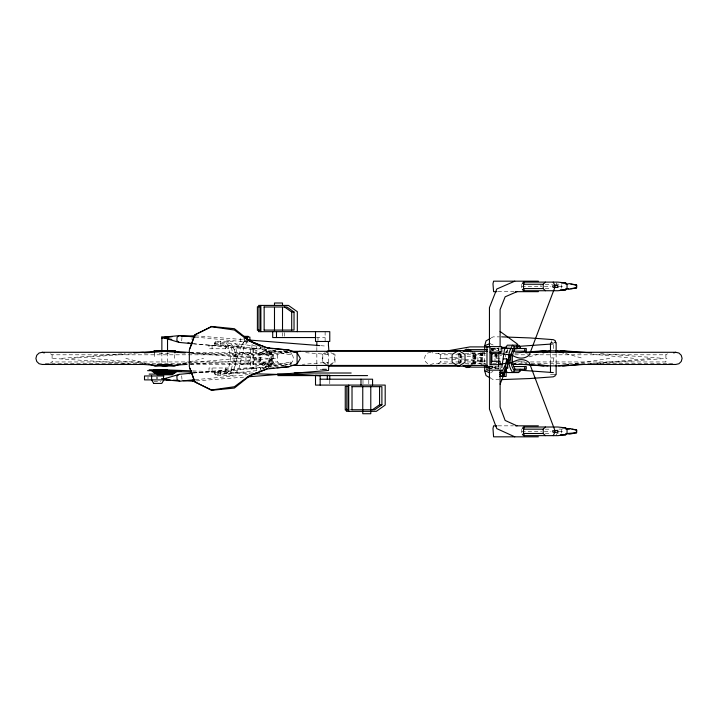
<?xml version="1.0" encoding="UTF-8"?>
<svg xmlns="http://www.w3.org/2000/svg" width="718" height="718" viewBox="0 0 718 718"><rect width="100%" height="100%" fill="white"/><g stroke="black" fill="none" stroke-linecap="round" stroke-linejoin="round"><path stroke-width="0.54" stroke-dasharray="3.59 2.69" d="M174.6 358.327L174.896 352.969M191.957 339.632L192.119 337.595M181.672 340.897L181.977 337.469M252.126 344.263L251.821 347.683L254.082 349.585L270.848 357.017L272.894 356.056L273.19 353.893L262.142 347.171M256.802 346.363L256.658 348.077L254.082 349.585L193.438 343.778M505.571 356.918L505.786 354.97M260.463 347.781L260.347 348.777L266.656 349.72M260.643 346.462L260.347 348.777L215.203 344.146L214.969 343.114L215.355 341.822L256.218 346.013M268.487 368.074L268.756 366.683L290.395 361.917L291.508 362.743L291.068 364.161L282.371 366.081M247.414 341.238L244.012 347.386L238.564 369.967L232.677 375.523L215.642 375.523L214.278 373.441L214.278 371.359M268.756 366.683L215.203 372.57L214.969 373.602L215.355 374.904L259.539 370.371M215.355 374.904L215.203 372.57M327.462 364.394L327.92 362.33L302.341 364.349M474.876 364.564L475.487 361.908M240.934 358.381L237.918 358.381L240.988 347.386L244.398 341.238M215.203 344.146L215.355 341.822M290.395 361.917L289.955 363.335L291.068 364.161M305.68 352.682L327.92 354.432L328.691 352.43M556.055 435.646L556.962 433.493L559.16 433.573M495.68 348.463L495.007 350.052L495.007 345.762M506.002 353.014L507.267 350.312M237.918 346.794L240.988 341.238M214.278 345.403L214.278 343.321L215.642 341.238L232.677 341.238L238.564 346.794M224.967 371.359L229.32 365.722L230.649 358.381L229.32 351.039L224.967 345.403M214.278 343.321L226.358 343.321L228.001 341.238L233.889 346.794L236.267 358.381L233.889 369.967L228.001 375.523L226.358 373.441L214.278 373.441M458.739 354.854L459.987 353.435M226.358 373.441L231.609 368.496L233.682 358.381L231.609 348.266L226.358 343.321M290.395 354.809L291.508 353.983L291.068 352.556L289.955 353.382L290.395 354.809L268.756 350.034M270.848 359.745L269.115 360.948L269.412 363.111L271.449 364.071L273.19 362.868L272.894 360.705L270.848 359.745L254.082 367.176L251.821 369.079L252.126 372.498M49.73 363.479L52.091 361.953L277.301 361.953L279.661 363.479M50.511 353.794L52.091 354.809L277.301 354.809L279.661 353.283M438.339 363.479L440.699 361.953L450.599 361.953M514.788 354.809L665.909 354.809L667.489 353.794M324.985 352.771L322.247 354.459L322.247 362.303L326.798 365.103M329.535 365.668L334.992 362.303L334.992 354.459L332.263 352.771M480.638 352.771L477.901 354.459L477.901 362.303L483.367 365.668M250.151 353.274L245.951 355.823L245.951 360.939L250.151 363.488L254.36 360.939L254.36 355.823L250.151 353.274L241.912 352.224L234.714 355.302L234.714 361.459L241.912 364.538L250.151 363.488M265.077 349.962L258.148 354.171L258.148 362.59L265.077 366.799L266.306 366.799L273.226 362.59L273.226 354.171L266.306 349.962L265.077 349.962L272.005 354.171L272.005 362.59L265.077 366.799M266.306 349.962L259.377 354.171L259.377 362.59L266.306 366.799M287.756 351.317L266.306 351.317L260.49 354.854L260.49 361.908L266.306 365.444L283.278 365.444M270.139 361.459L265.077 364.538L260.015 361.459L260.015 355.302L265.077 352.224L270.139 355.302M266.306 365.444L272.113 361.908L272.113 354.854L266.306 351.317M327.794 351.82L322.813 354.854L322.813 361.908L326.959 364.439M330.28 364.439L334.435 361.908L334.435 354.854L329.454 351.82M482.433 352.475L480.674 353.552L480.674 363.209L482.433 364.286M483.663 352.475L481.895 353.552L481.895 363.209M483.214 352.906L481.419 354.001L481.419 362.761L484.12 364.403M484.444 352.906L482.64 354.001L482.64 362.761L487.145 365.489M494.756 348.068L491.193 349.854L494.881 348.374M471.026 363.425L472.866 362.303L472.866 354.459L470.102 352.771M471.699 363.99L474.463 362.303L474.463 354.459L471.699 352.771M472.094 364.134L473.988 362.985L473.988 353.777L472.094 352.628M472.507 364.403L475.208 362.761L475.208 354.001L473.404 352.906M473.683 364.134L475.576 362.985L475.576 353.777L473.683 352.628M490.421 366.036L488.617 367.131L491.642 366.036M491.265 366.431L488.617 368.038L489.847 368.038L492.494 366.431M488.85 369.671L493.158 367.051L500.563 368.702M263.075 369.043L271.449 364.071M491.193 337.927L493.158 336.859L499.504 336.859M271.449 352.691L269.412 353.651L269.115 355.814L270.848 357.017M241.912 364.538L249.11 361.459L249.11 355.302L241.912 352.224M490.879 372.427L492.943 371.565M486.032 369.591L493.158 367.051L497.457 369.671M190.297 364.466L287.155 364.466L290.305 363.739L292.63 361.495L293.491 358.381L292.63 355.266L290.305 353.023L287.155 352.296L284.077 353.283L189.893 353.283M529.22 356.828L540.941 353.525M183.467 363.47L203.562 358.381M430.845 352.296L427.695 353.023L425.37 355.266L424.509 358.381L425.37 361.495L427.695 363.739L430.845 364.466L433.923 363.479L452.681 363.479M491.121 348.688L493.158 349.415L498.445 348.239M261.684 368.944L263.721 368.621M575.073 363.488L610.129 358.381M472.947 358.327L485.081 357.079M493.903 356.164L501.622 355.374M193.438 372.983L254.082 367.176L256.658 368.684L256.802 370.398M195.143 379.714L248.078 374.643M182.13 363.443L237.739 358.381M590.42 363.532L651.72 358.381M193.366 372.947L283.439 365.839M196.22 380.908L244.039 377.129M61.703 358.327L125.183 353.579M443.536 358.327L452.475 357.654M453.588 357.564L465.883 356.64M466.996 356.559L485.996 355.123M71.603 358.327L134.23 353.66M597.205 363.461L666.95 358.381M508.111 347.09L510.274 346.938M190.441 364.152L276.609 358.381M553.713 284.265L556.962 284.265L556.055 282.111L556.962 284.175L561.359 284.175M545.285 284.265L552.636 284.265M521.798 286.419L541.641 286.419M544.325 286.419L550.993 286.419M558.927 286.419L565.012 286.419M545.285 288.582L551.55 288.582M497.996 291.67L514.501 291.67M316.288 337.55L325.119 337.55M244.937 340.494L247.091 340.494M247.288 341.238L240.234 341.238L240.234 336.347M550.473 342.396L553.309 342.396M489.972 348.239L498.777 348.239M490.143 350.537L498.606 350.537M505.723 351.201L507.967 351.201M190.297 352.296L287.155 352.296M504.969 352.296L508.2 352.296M159.243 353.283L170.148 353.283M451.622 353.283L433.923 353.283L431.877 352.628M457.519 353.283L460.005 353.283M465.237 353.283L485.969 353.283M438.339 353.283L440.699 354.809L450.599 354.809M455.786 354.809L461.925 354.809M467.041 354.809L485.206 354.809M494.855 354.809L497 354.809M550.473 357.932L556.136 357.932M455.786 361.953L461.925 361.953M467.041 361.953L485.206 361.953M514.788 361.953L525.944 361.953M530.405 361.953L665.909 361.953L668.27 363.479M45.315 363.479L284.077 363.479L287.155 364.466M456.433 363.479L460.768 363.479M465.237 363.479L485.969 363.479M492.539 363.479L499.163 363.479M512.472 363.479L526.994 363.479M531.185 363.479L672.685 363.479M489.102 366.225L499.638 366.225M498.777 368.522L489.972 368.522L489.972 366.386M323.683 369.33L316.844 369.33L316.844 345.923M550.473 374.724L554.718 374.724M499.504 379.607L493.158 379.607L491.193 378.539M154.02 381.455L160.859 381.455M349.684 409.754L351.237 409.754M497.996 425.837L513.406 425.837M545.285 429.176L551.55 429.176M558.909 429.086L564.653 429.086M521.798 431.33L541.641 431.33M544.325 431.33L550.993 431.33M558.927 431.33L565.012 431.33M545.285 433.493L551.55 433.493M192.559 372.068L249.46 373.647M192.774 370.901L251.812 373.082M52.782 358.381L128.881 363.479M439.658 358.381L485.054 361.684M497.224 362.572L499.441 362.734M600.499 353.606L663.073 358.327M189.732 352.493L267.688 358.327M190.683 353.328L257.789 358.327M195.108 335.773L245.152 339.722M320.766 345.681L326.331 346.121M193.366 343.814L266.755 349.612M272.319 350.043L277.875 350.483M283.439 350.923L287.882 351.273M454.889 358.381L463.801 359.135M464.914 359.224L486.095 361.001M513.953 363.344L516.188 363.532M91.653 358.381L147.262 363.443M195.143 337.047L248.078 342.118M592.853 354.127L633.662 358.327M496.479 358.381L501.963 359.179M518.387 361.567L527.147 362.841M260.67 347.62L262.707 347.943M283.457 350.878L288.896 352.08M493.158 367.051L491.193 366.611L495.644 368.846M125.829 358.381L145.925 363.47M565.667 353.525L582.72 358.327M489.847 343.617L493.975 345.331M491.435 348.374L493.158 349.415M490.726 349.262L493.374 350.869M488.043 366.036L489.847 367.131M488.078 366.97L489.847 368.038M458.739 361.908L459.987 363.326M496.021 368.801L495.007 366.413L495.007 368.558M327.92 362.33L328.691 364.331M475.487 354.854L474.679 351.317L473.862 354.854L473.862 361.908L474.679 365.444M327.462 352.367L327.92 354.432M237.918 358.381L235.54 346.794L240.934 346.794L244.012 341.238L244.012 337.325M260.463 368.935L260.347 367.939L260.643 370.255L260.526 369.258M181.672 375.873L181.977 379.292M154.496 352.969L154.792 358.327M665.909 354.809L665.909 361.953M561.377 284.696L561.377 288.151M561.377 429.606L561.377 433.062M556.136 353.498L556.136 363.532M553.309 345.008L553.309 349.478M553.309 358.381L553.309 364.807M551.28 340.709L551.28 342.827M550.473 353.498L550.473 363.532M540.95 284.265L540.95 286.419M521.798 284.265L521.798 288.582M521.798 429.176L521.798 433.493M507.231 348.508L507.231 351.201M500.105 347.718L500.105 349.962M500.105 365.767L500.105 369.115M498.804 347.709L498.777 351.443M498.777 362.114L498.777 365.318M498.804 365.758L498.804 369.052M498.319 348.454L498.319 350.626M498.319 362.581L498.319 369.106M497.044 354.001L497.044 359.476M496.56 354.62L496.56 363.209M495.815 354.001L495.815 359.476M495.007 352.233L495.007 363.137M489.452 365.749L489.452 369.079M484.677 352.233L484.677 364.232M461.548 354.459L461.548 362.303M460.803 354.001L460.803 362.761M460.435 353.777L460.435 362.985M459.96 354.459L459.96 362.303M458.838 353.777L458.838 362.985M440.699 354.809L440.699 361.953M368.792 380.19L368.792 384.112M362.994 380.19L362.994 384.112M329.777 380.19L329.777 385.09M328.431 352.61L328.431 364.87M325.119 331.662L325.119 341.472M317.984 337.55L317.984 340.494M284.301 332.64L284.301 336.562M282.282 332.64L282.282 336.562M277.301 354.809L277.301 361.953M253.642 348.634L253.642 368.128M252.951 348.634L252.951 368.128M244.452 337.325L244.452 341.238M228.701 345.403L228.701 348.769L208.992 348.769L208.992 345.403L231.008 345.403L235.36 351.039L236.689 358.381L235.36 365.722L231.008 371.359L208.992 371.359L208.992 367.993L228.701 367.993L228.701 371.359M225.596 345.403L225.596 348.769M225.596 367.993L225.596 371.359M220.309 341.238L220.309 345.403M220.309 371.359L220.309 375.523M212.088 345.403L212.088 348.769M212.088 367.993L212.088 371.359M167.527 352.439L167.527 363.479M161.864 352.439L161.864 363.479M157.305 376.941L157.305 378.907M156.668 376.941L156.668 378.907M147.998 376.941L147.998 378.907M52.091 354.809L52.091 361.953M288.627 352.197A63.337 52.414 -7.6 0 1 271.26 350.079M270.964 351.317L270.147 354.854L270.147 361.908L270.964 365.444L271.781 361.908L271.781 354.854L270.964 351.317M265.077 353.274L260.867 355.823L260.867 360.939L265.077 363.488L269.277 360.939L269.277 355.823L265.077 353.274M256.012 348.634L250.591 348.634L250.591 368.128L256.012 368.128L256.012 348.634"/><path stroke-width="1.08" d="M174.896 352.969L175.021 350.833M328.844 350.393L328.548 346.3M501.81 367.652L504.449 349.621L507.303 345.187L518.647 345.187L520.218 346.848L520.218 348.508M503.3 358.874L506.764 358.874L505.275 367.652L503.632 372.561M183.126 380.666L192.891 381.168L193.339 379.104M484.677 350.052L484.677 345.762L486.032 340.906L490.331 338.429M565.757 288.672L569.76 289.21L576.608 287.792L576.805 285.737L576.608 285.055L569.76 283.637L565.757 284.175M565.757 433.573L569.76 434.112L576.608 432.703L576.805 430.647L576.608 429.965L569.76 428.547L565.757 429.086M192.334 343.68L179.105 342.405L164.386 337.981L164.628 337.218L166.684 336.877L179.706 335.566L195.143 337.047M500.168 372.561L500.823 370.596M505.275 372.561L506.764 368.128M190.001 348.194L194.829 334.759L211.541 326.771L234.418 330.029L249.451 341.229L267.392 347.817L288.95 350.025L297.099 352.843L300.357 358.381L297.099 363.918L288.95 366.736L267.392 368.944L249.451 375.532L234.418 386.733L211.541 389.991L194.829 382.003L190.001 368.567M500.105 384.193L510.085 358.82L511.198 353.678L506.253 362.976A42.784 1.867 -66.9 0 1 500.105 374.518M524.481 290.736L523.548 288.582L523.548 284.265L524.481 282.111M524.481 435.646L523.548 433.493L523.548 429.176L524.481 427.013M515.039 348.508C511.387 354.737 511.387 363.012 515.039 369.24M553.21 435.646L554.861 432.326L554.861 430.342L529.292 362.689A61.093 26.701 -73.3 0 0 511.799 362.689L499.647 364.125M163.928 379.885L161.792 383.421L153.49 383.421M520.218 346.848L514.366 346.848C509.52 353.543 509.52 364.205 514.366 370.901L520.218 370.901L520.218 369.24M522.345 283.547L523.449 282.111L557.913 282.111L565.712 282.973L567.04 284.696L567.04 288.151L565.712 289.875L557.913 290.736L523.449 290.736L522.345 289.3M522.345 428.458L523.449 427.013L557.913 427.013L565.712 427.874L567.04 429.606L567.04 433.062L565.712 434.785L557.913 435.646L523.449 435.646L522.345 434.21M167.357 379.481L168.299 379.472M493.113 353.435L491.866 354.854L491.866 361.908M520.218 370.901L518.647 372.561L507.303 372.561L505.589 369.905M268.487 348.652L269.322 347.763M545.375 282.111L543.221 284.265L543.221 288.582L545.375 290.736M545.375 427.013L543.221 429.176L543.221 433.493L545.375 435.646M514.366 370.901L512.67 372.561C507.195 364.932 507.195 352.816 512.67 345.187L514.366 346.848M192.334 373.091L179.105 374.356L176.834 376.259L177.14 379.678L179.706 381.195L194.039 379.822M254.693 374.015L256.2 372.741M372.454 409.754L379.562 404.755L381.895 404.755L381.895 386.67L351.892 386.67M381.895 404.755L374.787 409.754L351.847 409.754M167.357 337.281L172.284 336.652M326.798 351.658L328.62 350.537L466.413 350.537L468.253 351.658M463.568 350.905L466.413 349.172L470.2 351.479M468.253 365.103L466.413 366.225L328.62 366.225L326.798 365.103M470.2 365.282L466.413 367.589L463.568 365.857M468.908 366.584L471.609 364.95M468.01 367.589L471.789 365.282M179.706 335.566L177.14 337.083L176.834 340.503L179.105 342.405M555.328 375.756L553.309 376.824L529.749 378.539L501.622 379.607M514.779 281.178L496.784 289.013L489.452 307.627L489.452 346.641M516.969 291.67L505.131 296.83L500.105 309.575L500.105 346.597M267.392 368.567L249.451 376.124L234.418 388.043L211.541 390.305L194.829 381.805L189.328 366.736L189.328 350.025L194.829 334.956L211.541 326.457L234.418 328.718L249.451 340.637L266.396 347.772M484.677 345.762L489.847 343.617M673.708 352.951L675.764 352.296L678.914 353.023L681.238 355.266L682.1 358.381L681.238 361.495L678.914 363.739L675.764 364.466L574.571 364.466M179.706 381.195L166.684 379.885L164.628 379.544L164.386 378.781L179.105 374.356M543.077 352.933L550.535 350.833M180.299 364.268L173.953 365.875L157.269 364.358M164.386 378.781L166.199 378.35M166.684 379.885L168.497 379.463M143.429 352.296L42.236 352.296L39.086 353.023L36.762 355.266L35.9 358.381L36.762 361.495L39.086 363.739L42.236 364.466L143.429 364.466M189.022 373.71L192.253 373.028M444.936 351.317L470.021 346.902L488.805 346.902M570.972 288.609L576.608 287.792M576.608 432.703L566.897 433.573M558.649 365.875L568.503 364.439M484.183 365.965L487.495 365.57M525.89 352.87L545.743 350.833M172.123 364.358L155.438 365.875L149.093 364.268M269.546 368.388L273.854 368.02M277.094 367.742L288.95 366.736M562.562 365.875L580.395 364.376M192.891 381.168L195.108 380.989M247.378 376.869L328.548 370.461L328.772 365.354M134.087 352.915L161.927 350.833M515.048 352.933L542.979 350.833M144.291 352.915L172.257 350.833M553.309 343.895L518.935 346.354M155.016 371.359L166.836 370.497M583.922 364.421L563.989 365.875L542.62 365.875L522.686 364.421M501.622 347.53L507.034 347.162M187.075 364.376L164.691 365.875L142.317 364.376M180.963 336.204L195.108 335.773M566.897 429.086L569.886 428.987M538.365 281.178L493.589 281.178L492.979 283.798L493.589 291.67L496.892 291.67M561.395 282.973L565.712 282.973M523.548 284.265L543.436 284.265M570.972 284.238L576.608 285.055M523.548 288.582L543.436 288.582M560.282 289.875L565.712 289.875M515.605 291.67L538.365 291.67M258.525 305.419L288.439 305.419L297.324 311.675L297.324 331.662M263.991 306.999L286.922 306.999L294.03 311.998L294.03 330.083L264.036 330.083M284.588 306.999L291.696 311.998L294.03 311.998M244.012 336.347L248.231 336.347M161.559 336.877L167.832 336.877M244.937 337.092L249.891 337.092L249.891 340.494A63.337 52.414 -7.6 0 0 259.979 346.202M315.507 337.55L272.705 337.55L272.705 331.662M161.559 338.052L167.15 338.052M248.024 340.494L249.891 340.494M554.718 342.396L556.136 342.396L556.136 352.385M514.689 348.508L526.276 348.508L526.276 351.201L512.832 351.201M487.531 349.63L468.01 349.63L470.703 351.273M154.011 350.833L175.38 350.833M542.62 350.833L563.989 350.833M289.991 351.317L457.887 351.317M462.966 351.317L487.262 351.317M489.945 352.107L501.783 352.107L501.783 346.606L486.966 346.606L486.966 370.156L501.783 370.156M532.038 352.296L675.764 352.296M490.412 353.328L500.105 353.328L500.105 351.084M491.363 361.298L500.105 361.298L500.105 364.645M512.508 364.466L532.038 364.466M501.783 364.663L489.945 364.663L489.945 346.606M290.925 365.444L457.887 365.444M462.966 365.444L487.262 365.444M161.864 365.686L167.527 365.686M154.011 365.875L175.38 365.875M513.567 366.548L526.276 366.548L526.276 369.24L514.689 369.24M468.01 367.131L487.531 367.131M506.181 368.128L507.913 368.128L506.764 358.874M322.561 369.33L326.421 369.33M149.164 369.788L167.213 369.788M157.772 370.497L169.861 370.497M147.549 370.667L181.842 370.667M152.063 371.359L177.328 371.359M153.069 372.041L176.323 372.041M499.773 372.561L506.154 372.561L506.154 376.465L499.773 376.465M153.957 372.732L175.434 372.732M294.2 373.01L351.174 373.01M157.772 373.396L169.861 373.396M154.971 373.423L174.42 373.423M149.164 374.105L173.541 374.105M554.718 374.724L556.136 374.724L556.136 364.654M156.991 374.796L172.401 374.796M277.785 375.595L367.58 375.595M163.928 375.963L144.506 375.963L144.506 379.885L167.832 379.885M161.559 378.709L166.325 378.709M320.165 379.203L372.57 379.203L372.57 385.09M496.892 425.837L493.589 425.837L492.979 428.583L493.589 436.822L538.365 436.822M515.605 425.837L538.365 425.837M562.472 427.874L565.712 427.874M523.548 429.176L543.436 429.176M572.058 429.31L576.608 429.965M523.548 433.493L543.436 433.493M560.282 434.785L565.712 434.785M166.89 371.359L191.437 372.041M252.808 373.737L319.761 375.595L277.435 374.033M566.897 288.672L568.889 288.735M162.699 369.788L191.661 370.856M501.622 336.859L529.749 337.927L553.309 339.65L555.328 340.709L555.328 342.827M167.949 379.885L170.121 380.001M173.37 380.163L176.619 380.334M520.011 370.192L553.309 372.579M153.679 369.788L163.812 370.497M563.63 350.833L591.56 352.933M167.465 350.833L189.732 352.493M157.134 350.833L185.091 352.915M249.604 340.072L319.654 345.591M526.213 364.376L544.047 365.875M267.392 348.194L271.7 348.562M274.931 348.831L288.95 350.025M252.485 342.54L254.693 342.746M560.866 350.833L580.718 352.87M501.891 348.293L517.023 348.751L517.301 343.949L500.105 331.456M498.543 353.498L511.799 355.069A61.093 26.701 73.3 0 0 529.292 355.069L554.861 287.415L554.861 285.432L553.21 282.111M538.105 364.439L547.96 365.875M167.465 338.528L171.773 339.434M187.945 342.827L192.253 343.734M164.386 337.981L166.199 338.411M556.073 350.833L563.531 352.933M42.236 352.296L44.292 352.951M484.677 366.413L484.677 370.703L489.847 372.857M516.969 425.837L505.131 420.443L500.105 407.088L500.105 370.228M514.779 436.822L496.784 428.619L489.452 409.134L489.452 370.192M490.331 378.045L486.032 375.559L484.677 370.703M468.01 349.172L471.789 351.479M153.67 383.421L151.624 379.885L151.624 375.963M154.37 350.833L154.496 352.969M576.41 285.055L576.41 287.792M576.41 429.965L576.41 432.703M550.473 343.5L550.473 352.385M550.473 364.654L550.473 372.489M524.777 348.508L524.777 351.201M524.777 366.548L524.777 369.24M504.108 372.561L504.108 376.465M502.501 373.154L502.501 375.873M498.804 353.148L498.804 361.522M491.22 352.107L491.22 364.663M379.562 386.67L379.562 404.755M370.784 386.194L370.784 413.73L362.761 413.73L362.761 386.194M360.983 379.203L360.983 385.09M352.017 386.67L352.017 409.754M348.724 385.09L348.724 411.333M346.83 386.419L346.83 410.005M346.39 409.143L346.39 411.333L376.304 411.333L385.189 405.078L385.189 385.09L315.507 385.09L315.507 375.281L329.777 375.281L329.777 379.203M328.431 341.472L328.431 345.923M327.3 375.281L327.3 379.203M320.165 375.281L320.165 385.09M316.844 341.472L316.844 345.923M315.507 331.662L315.507 341.472L329.777 341.472L329.777 331.662L258.525 331.662L258.525 329.472M297.099 352.843L297.099 363.918M291.696 311.998L291.696 330.083M282.515 305.222L282.515 303.014L274.491 303.014L274.491 305.222M282.515 307.421L282.515 330.558M276.493 331.662L276.493 337.55M274.491 307.421L274.491 330.558M264.152 306.999L264.152 330.083M260.858 305.419L260.858 331.662M258.965 306.748L258.965 330.334M247.091 337.092L247.091 339.641M167.527 338.052L167.527 351.335L161.864 351.335L161.864 338.052M163.569 375.963L163.471 378.907M300.366 351.317A63.337 52.414 -7.6 0 1 292.926 352.08M558.039 286.922L557.733 287.415L553.057 287.415L552.555 285.926L557.733 285.432L558.039 286.922M558.039 431.823L557.733 432.326L553.057 432.326L552.555 430.836L557.733 430.342L558.039 431.823M458.56 350.537L452.107 354.459L452.107 362.303L458.56 366.225L465.013 362.303L465.013 354.459L458.56 350.537M260.481 306.748L257.394 306.748L257.394 330.334L260.481 330.334L260.481 306.748M503.542 373.154L500.329 373.154L500.329 375.873L503.542 375.873L503.542 373.154M348.338 386.419L345.259 386.419L345.259 410.005L348.338 410.005L348.338 386.419"/></g></svg>
